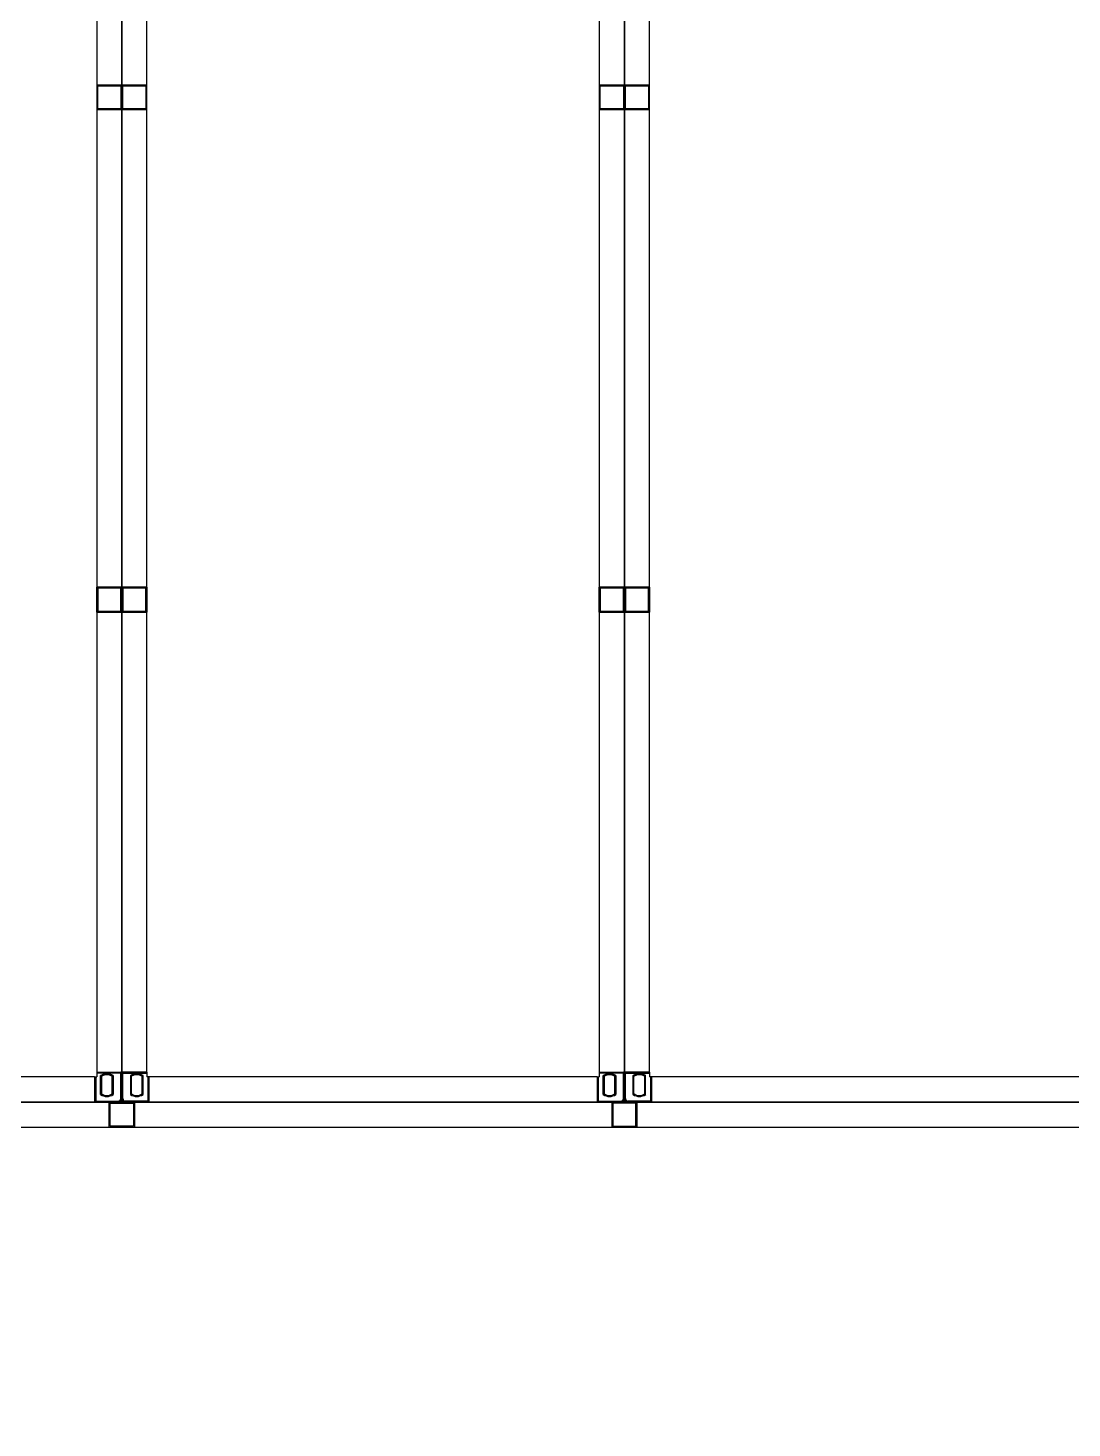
# Model space of a CAD drawing. Header units: millimetres. Extents: x 2448621 to 2484291, y -423869 to -398639.
# Drawn here: x 2481872.3 to 2482059.2, y -401373.7 to -401123 of the extents above; entities that cross this region are included whole.
import ezdxf

# ---------------------------------------------------------------- set-up
doc = ezdxf.new("R2010")
doc.units = ezdxf.units.MM
doc.header["$LTSCALE"] = 30

# ---------------------------------------------------------------- blocks, each defined once
blk = doc.blocks.new('KEY PLAN_NEW')
at = {"color": 253}
for p, q in [((-1106.86, -1135.5), (-1106.86, -1428.38)), ((-1100.86, -1428.38), (-1100.86, -1135.5)), ((-1046.86, -1135.5), (-1046.86, -1428.38)), ((-1040.86, -1428.38), (-1040.86, -1135.5)), ((-1106.86, -1310.44), (-1106.86, -1313.44)), ((-1106.86, -1310.44), (-1103.86, -1310.44)), ((-1106.74, -1313.32), (-1106.74, -1310.56)), ((-1106.74, -1310.56), (-1103.98, -1310.56)), ((-1103.98, -1310.56), (-1103.98, -1313.32)), ((-1103.98, -1310.56), (-1103.98, -1313.32)), ((-1103.86, -1313.44), (-1103.86, -1310.44)), ((-1103.86, -1310.44), (-1103.86, -1313.44)), ((-1103.86, -1310.44), (-1100.86, -1310.44)), ((-1103.74, -1313.32), (-1103.74, -1310.56)), ((-1103.74, -1310.56), (-1100.98, -1310.56)), ((-1100.98, -1310.56), (-1100.98, -1313.32)), ((-1100.98, -1310.56), (-1100.98, -1313.32)), ((-1100.86, -1313.44), (-1100.86, -1310.44)), ((-1046.86, -1310.44), (-1046.86, -1313.44)), ((-1046.86, -1310.44), (-1043.86, -1310.44)), ((-1046.74, -1313.32), (-1046.74, -1310.56)), ((-1046.74, -1310.56), (-1043.98, -1310.56)), ((-1043.98, -1310.56), (-1043.98, -1313.32)), ((-1043.98, -1310.56), (-1043.98, -1313.32)), ((-1043.86, -1313.44), (-1043.86, -1310.44)), ((-1043.86, -1310.44), (-1043.86, -1313.44)), ((-1043.86, -1310.44), (-1040.86, -1310.44)), ((-1043.74, -1313.32), (-1043.74, -1310.56)), ((-1043.74, -1310.56), (-1040.98, -1310.56)), ((-1040.98, -1310.56), (-1040.98, -1313.32)), ((-1040.98, -1310.56), (-1040.98, -1313.32)), ((-1040.86, -1313.44), (-1040.86, -1310.44)), ((-1103.86, -1313.44), (-1106.86, -1313.44)), ((-1103.98, -1313.32), (-1106.74, -1313.32)), ((-1100.86, -1313.44), (-1103.86, -1313.44)), ((-1100.98, -1313.32), (-1103.74, -1313.32)), ((-1043.86, -1313.44), (-1046.86, -1313.44)), ((-1043.98, -1313.32), (-1046.74, -1313.32)), ((-1040.86, -1313.44), (-1043.86, -1313.44)), ((-1040.98, -1313.32), (-1043.74, -1313.32)), ((-1106.86, -1373.44), (-1106.86, -1370.44)), ((-1103.86, -1370.44), (-1106.86, -1370.44)), ((-1103.98, -1370.56), (-1106.74, -1370.56)), ((-1106.74, -1370.56), (-1106.74, -1373.32)), ((-1103.98, -1373.32), (-1103.98, -1370.56)), ((-1103.98, -1373.32), (-1103.98, -1370.56)), ((-1103.86, -1370.44), (-1103.86, -1373.44)), ((-1103.86, -1373.44), (-1103.86, -1370.44)), ((-1100.86, -1370.44), (-1103.86, -1370.44)), ((-1100.98, -1370.56), (-1103.74, -1370.56)), ((-1103.74, -1370.56), (-1103.74, -1373.32)), ((-1100.98, -1373.32), (-1100.98, -1370.56)), ((-1100.98, -1373.32), (-1100.98, -1370.56)), ((-1100.86, -1370.44), (-1100.86, -1373.44)), ((-1046.86, -1373.44), (-1046.86, -1370.44)), ((-1043.86, -1370.44), (-1046.86, -1370.44)), ((-1043.98, -1370.56), (-1046.74, -1370.56)), ((-1046.74, -1370.56), (-1046.74, -1373.32)), ((-1043.98, -1373.32), (-1043.98, -1370.56)), ((-1043.98, -1373.32), (-1043.98, -1370.56)), ((-1043.86, -1370.44), (-1043.86, -1373.44)), ((-1043.86, -1373.44), (-1043.86, -1370.44)), ((-1040.86, -1370.44), (-1043.86, -1370.44)), ((-1040.98, -1370.56), (-1043.74, -1370.56)), ((-1043.74, -1370.56), (-1043.74, -1373.32)), ((-1040.98, -1373.32), (-1040.98, -1370.56)), ((-1040.98, -1373.32), (-1040.98, -1370.56)), ((-1040.86, -1370.44), (-1040.86, -1373.44)), ((-1106.86, -1373.44), (-1103.86, -1373.44)), ((-1106.74, -1373.32), (-1103.98, -1373.32)), ((-1103.86, -1373.44), (-1100.86, -1373.44)), ((-1103.74, -1373.32), (-1100.98, -1373.32)), ((-1046.86, -1373.44), (-1043.86, -1373.44)), ((-1046.74, -1373.32), (-1043.98, -1373.32)), ((-1043.86, -1373.44), (-1040.86, -1373.44)), ((-1043.74, -1373.32), (-1040.98, -1373.32)), ((-1107.1, -1428.94), (-1160.62, -1428.94)), ((-1107.1, -1428.94), (-1106.86, -1428.94)), ((-1106.86, -1428.38), (-1106.86, -1428.94)), ((-1100.86, -1428.38), (-1100.86, -1428.94)), ((-1100.62, -1428.94), (-1100.86, -1428.94)), ((-1047.1, -1428.94), (-1100.62, -1428.94)), ((-1047.1, -1428.94), (-1046.86, -1428.94)), ((-1046.86, -1428.38), (-1046.86, -1428.94)), ((-1040.86, -1428.38), (-1040.86, -1428.94)), ((-1040.62, -1428.94), (-1040.86, -1428.94)), ((-987.1, -1428.94), (-1040.62, -1428.94)), ((-1105.36, -1434.94), (-1105.36, -1431.94)), ((-1102.36, -1431.94), (-1105.36, -1431.94)), ((-1105.24, -1432.06), (-1102.48, -1432.06)), ((-1105.24, -1432.06), (-1102.48, -1432.06)), ((-1105.24, -1434.82), (-1105.24, -1432.06)), ((-1102.48, -1432.06), (-1102.48, -1434.82)), ((-1102.36, -1431.94), (-1102.36, -1434.94)), ((-1045.36, -1431.94), (-1045.36, -1434.94)), ((-1045.36, -1431.94), (-1042.36, -1431.94)), ((-1042.48, -1432.06), (-1045.24, -1432.06)), ((-1042.48, -1432.06), (-1045.24, -1432.06)), ((-1045.24, -1432.06), (-1045.24, -1434.82)), ((-1042.48, -1434.82), (-1042.48, -1432.06)), ((-1042.36, -1434.94), (-1042.36, -1431.94)), ((-1280.3, -1434.94), (-987.42, -1434.94)), ((-1105.36, -1434.94), (-1102.36, -1434.94)), ((-1102.48, -1434.82), (-1105.24, -1434.82)), ((-1042.36, -1434.94), (-1045.36, -1434.94)), ((-1045.24, -1434.82), (-1042.48, -1434.82))]:
    blk.add_line(p, q, dxfattribs=at)
at = {"color": 253, "linetype": 'Continuous'}
for p, q in [((-1107.1, -1428.94), (-1107.1, -1431.94)), ((-1106.98, -1428.94), (-1106.98, -1431.82)), ((-1106.86, -1428.38), (-1103.86, -1428.38)), ((-1103.98, -1428.5), (-1106.86, -1428.5)), ((-1106.4, -1431.04), (-1106.4, -1428.78)), ((-1106.28, -1428.85), (-1106.28, -1430.98)), ((-1105.01, -1430.98), (-1105.01, -1428.85)), ((-1104.89, -1428.78), (-1104.89, -1431.04)), ((-1103.98, -1428.38), (-1103.98, -1428.5)), ((-1103.98, -1428.5), (-1103.86, -1428.5)), ((-1103.98, -1431.53), (-1103.98, -1428.5)), ((-1100.86, -1428.38), (-1103.86, -1428.38)), ((-1103.74, -1428.5), (-1103.86, -1428.5)), ((-1103.74, -1428.38), (-1103.74, -1428.5)), ((-1103.74, -1428.5), (-1100.86, -1428.5)), ((-1103.74, -1431.53), (-1103.74, -1428.5)), ((-1102.84, -1428.78), (-1102.84, -1431.04)), ((-1102.72, -1430.98), (-1102.72, -1428.85)), ((-1101.45, -1428.85), (-1101.45, -1430.98)), ((-1101.33, -1431.04), (-1101.33, -1428.78)), ((-1100.74, -1428.94), (-1100.74, -1431.82)), ((-1100.62, -1428.94), (-1100.62, -1431.94)), ((-1047.1, -1428.94), (-1047.1, -1431.94)), ((-1046.98, -1428.94), (-1046.98, -1431.82)), ((-1046.86, -1428.38), (-1043.86, -1428.38)), ((-1043.98, -1428.5), (-1046.86, -1428.5)), ((-1046.4, -1431.04), (-1046.4, -1428.78)), ((-1046.28, -1428.85), (-1046.28, -1430.98)), ((-1045.01, -1430.98), (-1045.01, -1428.85)), ((-1044.89, -1428.78), (-1044.89, -1431.04)), ((-1043.98, -1428.38), (-1043.98, -1428.5)), ((-1043.98, -1428.5), (-1043.86, -1428.5)), ((-1043.98, -1431.53), (-1043.98, -1428.5)), ((-1040.86, -1428.38), (-1043.86, -1428.38)), ((-1043.74, -1428.5), (-1043.86, -1428.5)), ((-1043.74, -1428.38), (-1043.74, -1428.5)), ((-1043.74, -1428.5), (-1040.86, -1428.5)), ((-1043.74, -1431.53), (-1043.74, -1428.5)), ((-1042.84, -1428.78), (-1042.84, -1431.04)), ((-1042.72, -1430.98), (-1042.72, -1428.85)), ((-1041.45, -1428.85), (-1041.45, -1430.98)), ((-1041.33, -1431.04), (-1041.33, -1428.78)), ((-1040.74, -1428.94), (-1040.74, -1431.82)), ((-1040.62, -1428.94), (-1040.62, -1431.94)), ((-1107.1, -1431.82), (-1106.98, -1431.82)), ((-1106.98, -1431.94), (-1106.98, -1431.82)), ((-1106.98, -1431.82), (-1104.27, -1431.82)), ((-1104.27, -1431.82), (-1104.27, -1431.94)), ((-1103.98, -1431.53), (-1103.86, -1431.53)), ((-1103.98, -1431.82), (-1103.98, -1431.82)), ((-1103.98, -1431.82), (-1103.98, -1431.82)), ((-1103.74, -1431.53), (-1103.86, -1431.53)), ((-1103.74, -1431.82), (-1103.74, -1431.82)), ((-1103.74, -1431.82), (-1103.74, -1431.82)), ((-1103.45, -1431.82), (-1103.45, -1431.94)), ((-1100.74, -1431.82), (-1103.45, -1431.82)), ((-1100.74, -1431.94), (-1100.74, -1431.82)), ((-1100.62, -1431.82), (-1100.74, -1431.82)), ((-1047.1, -1431.82), (-1046.98, -1431.82)), ((-1046.98, -1431.94), (-1046.98, -1431.82)), ((-1046.98, -1431.82), (-1044.27, -1431.82)), ((-1044.27, -1431.82), (-1044.27, -1431.94)), ((-1043.98, -1431.53), (-1043.86, -1431.53)), ((-1043.98, -1431.82), (-1043.98, -1431.82)), ((-1043.98, -1431.82), (-1043.98, -1431.82)), ((-1043.74, -1431.53), (-1043.86, -1431.53)), ((-1043.74, -1431.82), (-1043.74, -1431.82)), ((-1043.74, -1431.82), (-1043.74, -1431.82)), ((-1043.45, -1431.82), (-1043.45, -1431.94)), ((-1040.74, -1431.82), (-1043.45, -1431.82)), ((-1040.74, -1431.94), (-1040.74, -1431.82)), ((-1040.62, -1431.82), (-1040.74, -1431.82))]:
    blk.add_line(p, q, dxfattribs=at)
at = {"color": 253}
for points in [[(-1163.86, -1131.94), (-1103.86, -1131.94), (-1103.86, -1431.94), (-1163.86, -1431.94)], [(-1103.86, -1131.94), (-1043.86, -1131.94), (-1043.86, -1431.94), (-1103.86, -1431.94)], [(-1043.86, -1131.94), (-983.86, -1131.94), (-983.86, -1431.94), (-1043.86, -1431.94)], [(-1283.86, -1491.94), (-1283.86, -1431.94), (-983.86, -1431.94), (-983.86, -1491.94)]]:
    blk.add_lwpolyline(points, close=True, dxfattribs=at)
at = {"color": 253, "linetype": 'Continuous'}
for centre, radius, start, end in [((-1105.64, -1429.91), 1.36, 56.2792, 123.7208), ((-1105.64, -1429.91), 1.24, 59.1964, 120.8036), ((-1103.98, -1428.5), 0.12, 0, 90), ((-1103.74, -1428.5), 0.12, 90, 180), ((-1102.08, -1429.91), 1.36, 56.2792, 123.7208), ((-1102.08, -1429.91), 1.24, 59.1964, 120.8036), ((-1045.64, -1429.91), 1.36, 56.2792, 123.7208), ((-1045.64, -1429.91), 1.24, 59.1964, 120.8036), ((-1043.98, -1428.5), 0.12, 0, 90), ((-1043.74, -1428.5), 0.12, 90, 180), ((-1042.08, -1429.91), 1.36, 56.2792, 123.7208), ((-1042.08, -1429.91), 1.24, 59.1964, 120.8036), ((-1105.64, -1429.91), 1.36, 236.2792, 303.7208), ((-1105.64, -1429.91), 1.24, 239.1964, 300.8036), ((-1102.08, -1429.91), 1.36, 236.2792, 303.7208), ((-1102.08, -1429.91), 1.24, 239.1964, 300.8036), ((-1045.64, -1429.91), 1.36, 236.2792, 303.7208), ((-1045.64, -1429.91), 1.24, 239.1964, 300.8036), ((-1042.08, -1429.91), 1.36, 236.2792, 303.7208), ((-1042.08, -1429.91), 1.24, 239.1964, 300.8036), ((-1106.98, -1431.82), 0.12, 180, 270), ((-1104.27, -1431.53), 0.41, 270, 0), ((-1104.27, -1431.53), 0.29, 270, 0), ((-1103.45, -1431.53), 0.41, 180, 270), ((-1103.45, -1431.53), 0.29, 180, 270), ((-1100.74, -1431.82), 0.12, 270, 0), ((-1046.98, -1431.82), 0.12, 180, 270), ((-1044.27, -1431.53), 0.41, 270, 0), ((-1044.27, -1431.53), 0.29, 270, 0), ((-1043.45, -1431.53), 0.41, 180, 270), ((-1043.45, -1431.53), 0.29, 180, 270), ((-1040.74, -1431.82), 0.12, 270, 0)]:
    blk.add_arc(centre, radius, start, end, dxfattribs=at)
for points, knots in [([(-1106.28, -1428.85), (-1106.28, -1428.85, 46), (-1106.28, -1428.85, 46), (-1106.28, -1428.85, 46), (-1106.28, -1428.85, 46), (-1106.28, -1428.85, 46), (-1106.28, -1428.85, 46), (-1106.28, -1428.85, 46), (-1106.28, -1428.85, 46), (-1106.28, -1428.85, 46), (-1106.28, -1428.84, 46), (-1106.29, -1428.84, 46), (-1106.29, -1428.84, 46), (-1106.29, -1428.84, 46), (-1106.29, -1428.84, 46), (-1106.29, -1428.84, 46), (-1106.3, -1428.84, 46), (-1106.3, -1428.84, 46), (-1106.3, -1428.84, 46), (-1106.3, -1428.84, 46), (-1106.3, -1428.83, 46), (-1106.3, -1428.83, 46), (-1106.31, -1428.83, 46), (-1106.31, -1428.83, 46), (-1106.32, -1428.83, 46), (-1106.32, -1428.83, 46), (-1106.32, -1428.82, 46), (-1106.32, -1428.82, 46), (-1106.32, -1428.82, 46), (-1106.32, -1428.82, 46), (-1106.33, -1428.82, 46), (-1106.33, -1428.82, 46), (-1106.34, -1428.82, 46), (-1106.34, -1428.81, 46), (-1106.35, -1428.81, 46), (-1106.35, -1428.81, 46), (-1106.35, -1428.81, 46), (-1106.35, -1428.81, 46), (-1106.36, -1428.8, 46), (-1106.36, -1428.8, 46), (-1106.36, -1428.8, 46), (-1106.36, -1428.8, 46), (-1106.37, -1428.8, 46), (-1106.37, -1428.8, 46), (-1106.38, -1428.79, 46), (-1106.38, -1428.79, 46), (-1106.39, -1428.79, 46), (-1106.39, -1428.79, 46), (-1106.39, -1428.78, 46), (-1106.39, -1428.78, 46), (-1106.39, -1428.78, 46), (-1106.4, -1428.78, 46), (-1106.4, -1428.78, 46), (-1106.4, -1428.78, 46)], [0, 0, 0, 0, 0.06206, 0.12459, 0.12459, 0.155854, 0.155854, 0.171487, 0.171487, 0.187119, 0.187119, 0.249648, 0.249648, 0.312178, 0.312178, 0.343442, 0.343442, 0.359075, 0.359075, 0.374707, 0.374707, 0.437236, 0.437236, 0.499766, 0.499766, 0.53103, 0.53103, 0.546663, 0.546663, 0.562295, 0.562295, 0.624824, 0.624824, 0.687353, 0.687353, 0.749883, 0.749883, 0.765515, 0.765515, 0.781147, 0.781147, 0.812412, 0.812412, 0.874941, 0.874941, 0.937471, 0.937471, 0.968735, 0.968735, 0.984368, 0.992184, 0.992184, 1, 1, 1, 1]), ([(-1104.89, -1428.78), (-1104.89, -1428.78, 46), (-1104.89, -1428.78, 46), (-1104.89, -1428.78, 46), (-1104.89, -1428.78, 46), (-1104.89, -1428.78, 46), (-1104.89, -1428.79, 46), (-1104.9, -1428.79, 46), (-1104.9, -1428.79, 46), (-1104.91, -1428.79, 46), (-1104.91, -1428.8, 46), (-1104.92, -1428.8, 46), (-1104.92, -1428.8, 46), (-1104.92, -1428.8, 46), (-1104.93, -1428.8, 46), (-1104.93, -1428.8, 46), (-1104.93, -1428.81, 46), (-1104.93, -1428.81, 46), (-1104.93, -1428.81, 46), (-1104.94, -1428.81, 46), (-1104.94, -1428.81, 46), (-1104.95, -1428.82, 46), (-1104.95, -1428.82, 46), (-1104.96, -1428.82, 46), (-1104.96, -1428.82, 46), (-1104.96, -1428.82, 46), (-1104.96, -1428.82, 46), (-1104.96, -1428.82, 46), (-1104.97, -1428.83, 46), (-1104.97, -1428.83, 46), (-1104.97, -1428.83, 46), (-1104.97, -1428.83, 46), (-1104.98, -1428.83, 46), (-1104.98, -1428.83, 46), (-1104.99, -1428.84, 46), (-1104.99, -1428.84, 46), (-1104.99, -1428.84, 46), (-1104.99, -1428.84, 46), (-1104.99, -1428.84, 46), (-1104.99, -1428.84, 46), (-1104.99, -1428.84, 46), (-1104.99, -1428.84, 46), (-1105, -1428.84, 46), (-1105, -1428.84, 46), (-1105, -1428.85, 46), (-1105, -1428.85, 46), (-1105, -1428.85, 46), (-1105, -1428.85, 46), (-1105, -1428.85, 46), (-1105, -1428.85, 46), (-1105.01, -1428.85, 46), (-1105.01, -1428.85, 46), (-1105.01, -1428.85, 46), (-1105.01, -1428.85, 46)], [0, 0, 0, 0, 0.00782, 0.00782, 0.015639, 0.031279, 0.031279, 0.062557, 0.062557, 0.125114, 0.125114, 0.187671, 0.187671, 0.21895, 0.21895, 0.234589, 0.234589, 0.250228, 0.250228, 0.312785, 0.312785, 0.375342, 0.375342, 0.437899, 0.437899, 0.453538, 0.453538, 0.469178, 0.469178, 0.500456, 0.500456, 0.563013, 0.563013, 0.62557, 0.62557, 0.641209, 0.641209, 0.656849, 0.656849, 0.688127, 0.688127, 0.750684, 0.750684, 0.813241, 0.813241, 0.828881, 0.828881, 0.84452, 0.84452, 0.875798, 0.875798, 0.938355, 1, 1, 1, 1]), ([(-1102.84, -1428.78), (-1102.84, -1428.78, 46), (-1102.84, -1428.78, 46), (-1102.83, -1428.78, 46), (-1102.83, -1428.78, 46), (-1102.83, -1428.78, 46), (-1102.83, -1428.79, 46), (-1102.83, -1428.79, 46), (-1102.82, -1428.79, 46), (-1102.82, -1428.79, 46), (-1102.81, -1428.8, 46), (-1102.81, -1428.8, 46), (-1102.8, -1428.8, 46), (-1102.8, -1428.8, 46), (-1102.8, -1428.8, 46), (-1102.8, -1428.8, 46), (-1102.79, -1428.81, 46), (-1102.79, -1428.81, 46), (-1102.79, -1428.81, 46), (-1102.79, -1428.81, 46), (-1102.78, -1428.81, 46), (-1102.78, -1428.82, 46), (-1102.77, -1428.82, 46), (-1102.77, -1428.82, 46), (-1102.76, -1428.82, 46), (-1102.76, -1428.82, 46), (-1102.76, -1428.82, 46), (-1102.76, -1428.82, 46), (-1102.76, -1428.83, 46), (-1102.76, -1428.83, 46), (-1102.75, -1428.83, 46), (-1102.75, -1428.83, 46), (-1102.74, -1428.83, 46), (-1102.74, -1428.83, 46), (-1102.74, -1428.84, 46), (-1102.74, -1428.84, 46), (-1102.74, -1428.84, 46), (-1102.74, -1428.84, 46), (-1102.73, -1428.84, 46), (-1102.73, -1428.84, 46), (-1102.73, -1428.84, 46), (-1102.73, -1428.84, 46), (-1102.73, -1428.84, 46), (-1102.72, -1428.84, 46), (-1102.72, -1428.85, 46), (-1102.72, -1428.85, 46), (-1102.72, -1428.85, 46), (-1102.72, -1428.85, 46), (-1102.72, -1428.85, 46), (-1102.72, -1428.85, 46), (-1102.72, -1428.85, 46), (-1102.72, -1428.85, 46), (-1102.72, -1428.85, 46), (-1102.72, -1428.85, 46)], [0, 0, 0, 0, 0.00782, 0.00782, 0.015639, 0.031279, 0.031279, 0.062557, 0.062557, 0.125114, 0.125114, 0.187671, 0.187671, 0.21895, 0.21895, 0.234589, 0.234589, 0.250228, 0.250228, 0.312785, 0.312785, 0.375342, 0.375342, 0.437899, 0.437899, 0.453538, 0.453538, 0.469178, 0.469178, 0.500456, 0.500456, 0.563013, 0.563013, 0.62557, 0.62557, 0.641209, 0.641209, 0.656849, 0.656849, 0.688127, 0.688127, 0.750684, 0.750684, 0.813241, 0.813241, 0.828881, 0.828881, 0.84452, 0.84452, 0.875798, 0.875798, 0.938355, 1, 1, 1, 1]), ([(-1101.45, -1428.85), (-1101.45, -1428.85, 46), (-1101.45, -1428.85, 46), (-1101.45, -1428.85, 46), (-1101.44, -1428.85, 46), (-1101.44, -1428.85, 46), (-1101.44, -1428.85, 46), (-1101.44, -1428.85, 46), (-1101.44, -1428.85, 46), (-1101.44, -1428.85, 46), (-1101.44, -1428.84, 46), (-1101.44, -1428.84, 46), (-1101.43, -1428.84, 46), (-1101.43, -1428.84, 46), (-1101.43, -1428.84, 46), (-1101.43, -1428.84, 46), (-1101.43, -1428.84, 46), (-1101.43, -1428.84, 46), (-1101.43, -1428.84, 46), (-1101.43, -1428.84, 46), (-1101.42, -1428.83, 46), (-1101.42, -1428.83, 46), (-1101.41, -1428.83, 46), (-1101.41, -1428.83, 46), (-1101.41, -1428.83, 46), (-1101.41, -1428.83, 46), (-1101.4, -1428.82, 46), (-1101.4, -1428.82, 46), (-1101.4, -1428.82, 46), (-1101.4, -1428.82, 46), (-1101.4, -1428.82, 46), (-1101.39, -1428.82, 46), (-1101.39, -1428.82, 46), (-1101.38, -1428.81, 46), (-1101.38, -1428.81, 46), (-1101.37, -1428.81, 46), (-1101.37, -1428.81, 46), (-1101.37, -1428.81, 46), (-1101.37, -1428.8, 46), (-1101.37, -1428.8, 46), (-1101.36, -1428.8, 46), (-1101.36, -1428.8, 46), (-1101.36, -1428.8, 46), (-1101.35, -1428.8, 46), (-1101.35, -1428.79, 46), (-1101.34, -1428.79, 46), (-1101.34, -1428.79, 46), (-1101.33, -1428.79, 46), (-1101.33, -1428.78, 46), (-1101.33, -1428.78, 46), (-1101.33, -1428.78, 46), (-1101.33, -1428.78, 46), (-1101.33, -1428.78, 46), (-1101.33, -1428.78, 46)], [0, 0, 0, 0, 0.06206, 0.12459, 0.12459, 0.155854, 0.155854, 0.171487, 0.171487, 0.187119, 0.187119, 0.249648, 0.249648, 0.312178, 0.312178, 0.343442, 0.343442, 0.359075, 0.359075, 0.374707, 0.374707, 0.437236, 0.437236, 0.499766, 0.499766, 0.53103, 0.53103, 0.546663, 0.546663, 0.562295, 0.562295, 0.624824, 0.624824, 0.687353, 0.687353, 0.749883, 0.749883, 0.765515, 0.765515, 0.781147, 0.781147, 0.812412, 0.812412, 0.874941, 0.874941, 0.937471, 0.937471, 0.968735, 0.968735, 0.984368, 0.992184, 0.992184, 1, 1, 1, 1]), ([(-1046.28, -1428.85), (-1046.28, -1428.85, 46), (-1046.28, -1428.85, 46), (-1046.28, -1428.85, 46), (-1046.28, -1428.85, 46), (-1046.28, -1428.85, 46), (-1046.28, -1428.85, 46), (-1046.28, -1428.85, 46), (-1046.28, -1428.85, 46), (-1046.28, -1428.85, 46), (-1046.28, -1428.84, 46), (-1046.29, -1428.84, 46), (-1046.29, -1428.84, 46), (-1046.29, -1428.84, 46), (-1046.29, -1428.84, 46), (-1046.29, -1428.84, 46), (-1046.3, -1428.84, 46), (-1046.3, -1428.84, 46), (-1046.3, -1428.84, 46), (-1046.3, -1428.84, 46), (-1046.3, -1428.83, 46), (-1046.3, -1428.83, 46), (-1046.31, -1428.83, 46), (-1046.31, -1428.83, 46), (-1046.32, -1428.83, 46), (-1046.32, -1428.83, 46), (-1046.32, -1428.82, 46), (-1046.32, -1428.82, 46), (-1046.32, -1428.82, 46), (-1046.32, -1428.82, 46), (-1046.33, -1428.82, 46), (-1046.33, -1428.82, 46), (-1046.34, -1428.82, 46), (-1046.34, -1428.81, 46), (-1046.35, -1428.81, 46), (-1046.35, -1428.81, 46), (-1046.35, -1428.81, 46), (-1046.35, -1428.81, 46), (-1046.36, -1428.8, 46), (-1046.36, -1428.8, 46), (-1046.36, -1428.8, 46), (-1046.36, -1428.8, 46), (-1046.37, -1428.8, 46), (-1046.37, -1428.8, 46), (-1046.38, -1428.79, 46), (-1046.38, -1428.79, 46), (-1046.39, -1428.79, 46), (-1046.39, -1428.79, 46), (-1046.39, -1428.78, 46), (-1046.39, -1428.78, 46), (-1046.39, -1428.78, 46), (-1046.4, -1428.78, 46), (-1046.4, -1428.78, 46), (-1046.4, -1428.78, 46)], [0, 0, 0, 0, 0.06206, 0.12459, 0.12459, 0.155854, 0.155854, 0.171487, 0.171487, 0.187119, 0.187119, 0.249648, 0.249648, 0.312178, 0.312178, 0.343442, 0.343442, 0.359075, 0.359075, 0.374707, 0.374707, 0.437236, 0.437236, 0.499766, 0.499766, 0.53103, 0.53103, 0.546663, 0.546663, 0.562295, 0.562295, 0.624824, 0.624824, 0.687353, 0.687353, 0.749883, 0.749883, 0.765515, 0.765515, 0.781147, 0.781147, 0.812412, 0.812412, 0.874941, 0.874941, 0.937471, 0.937471, 0.968735, 0.968735, 0.984368, 0.992184, 0.992184, 1, 1, 1, 1]), ([(-1044.89, -1428.78), (-1044.89, -1428.78, 46), (-1044.89, -1428.78, 46), (-1044.89, -1428.78, 46), (-1044.89, -1428.78, 46), (-1044.89, -1428.78, 46), (-1044.89, -1428.79, 46), (-1044.9, -1428.79, 46), (-1044.9, -1428.79, 46), (-1044.91, -1428.79, 46), (-1044.91, -1428.8, 46), (-1044.92, -1428.8, 46), (-1044.92, -1428.8, 46), (-1044.92, -1428.8, 46), (-1044.93, -1428.8, 46), (-1044.93, -1428.8, 46), (-1044.93, -1428.81, 46), (-1044.93, -1428.81, 46), (-1044.93, -1428.81, 46), (-1044.94, -1428.81, 46), (-1044.94, -1428.81, 46), (-1044.95, -1428.82, 46), (-1044.95, -1428.82, 46), (-1044.96, -1428.82, 46), (-1044.96, -1428.82, 46), (-1044.96, -1428.82, 46), (-1044.96, -1428.82, 46), (-1044.96, -1428.82, 46), (-1044.97, -1428.83, 46), (-1044.97, -1428.83, 46), (-1044.97, -1428.83, 46), (-1044.97, -1428.83, 46), (-1044.98, -1428.83, 46), (-1044.98, -1428.83, 46), (-1044.99, -1428.84, 46), (-1044.99, -1428.84, 46), (-1044.99, -1428.84, 46), (-1044.99, -1428.84, 46), (-1044.99, -1428.84, 46), (-1044.99, -1428.84, 46), (-1044.99, -1428.84, 46), (-1044.99, -1428.84, 46), (-1045, -1428.84, 46), (-1045, -1428.84, 46), (-1045, -1428.85, 46), (-1045, -1428.85, 46), (-1045, -1428.85, 46), (-1045, -1428.85, 46), (-1045, -1428.85, 46), (-1045, -1428.85, 46), (-1045.01, -1428.85, 46), (-1045.01, -1428.85, 46), (-1045.01, -1428.85, 46), (-1045.01, -1428.85, 46)], [0, 0, 0, 0, 0.00782, 0.00782, 0.015639, 0.031279, 0.031279, 0.062557, 0.062557, 0.125114, 0.125114, 0.187671, 0.187671, 0.21895, 0.21895, 0.234589, 0.234589, 0.250228, 0.250228, 0.312785, 0.312785, 0.375342, 0.375342, 0.437899, 0.437899, 0.453538, 0.453538, 0.469178, 0.469178, 0.500456, 0.500456, 0.563013, 0.563013, 0.62557, 0.62557, 0.641209, 0.641209, 0.656849, 0.656849, 0.688127, 0.688127, 0.750684, 0.750684, 0.813241, 0.813241, 0.828881, 0.828881, 0.84452, 0.84452, 0.875798, 0.875798, 0.938355, 1, 1, 1, 1]), ([(-1042.84, -1428.78), (-1042.84, -1428.78, 46), (-1042.84, -1428.78, 46), (-1042.83, -1428.78, 46), (-1042.83, -1428.78, 46), (-1042.83, -1428.78, 46), (-1042.83, -1428.79, 46), (-1042.83, -1428.79, 46), (-1042.82, -1428.79, 46), (-1042.82, -1428.79, 46), (-1042.81, -1428.8, 46), (-1042.81, -1428.8, 46), (-1042.8, -1428.8, 46), (-1042.8, -1428.8, 46), (-1042.8, -1428.8, 46), (-1042.8, -1428.8, 46), (-1042.79, -1428.81, 46), (-1042.79, -1428.81, 46), (-1042.79, -1428.81, 46), (-1042.79, -1428.81, 46), (-1042.78, -1428.81, 46), (-1042.78, -1428.82, 46), (-1042.77, -1428.82, 46), (-1042.77, -1428.82, 46), (-1042.76, -1428.82, 46), (-1042.76, -1428.82, 46), (-1042.76, -1428.82, 46), (-1042.76, -1428.82, 46), (-1042.76, -1428.83, 46), (-1042.76, -1428.83, 46), (-1042.75, -1428.83, 46), (-1042.75, -1428.83, 46), (-1042.74, -1428.83, 46), (-1042.74, -1428.83, 46), (-1042.74, -1428.84, 46), (-1042.74, -1428.84, 46), (-1042.74, -1428.84, 46), (-1042.74, -1428.84, 46), (-1042.73, -1428.84, 46), (-1042.73, -1428.84, 46), (-1042.73, -1428.84, 46), (-1042.73, -1428.84, 46), (-1042.73, -1428.84, 46), (-1042.72, -1428.84, 46), (-1042.72, -1428.85, 46), (-1042.72, -1428.85, 46), (-1042.72, -1428.85, 46), (-1042.72, -1428.85, 46), (-1042.72, -1428.85, 46), (-1042.72, -1428.85, 46), (-1042.72, -1428.85, 46), (-1042.72, -1428.85, 46), (-1042.72, -1428.85, 46), (-1042.72, -1428.85, 46)], [0, 0, 0, 0, 0.00782, 0.00782, 0.015639, 0.031279, 0.031279, 0.062557, 0.062557, 0.125114, 0.125114, 0.187671, 0.187671, 0.21895, 0.21895, 0.234589, 0.234589, 0.250228, 0.250228, 0.312785, 0.312785, 0.375342, 0.375342, 0.437899, 0.437899, 0.453538, 0.453538, 0.469178, 0.469178, 0.500456, 0.500456, 0.563013, 0.563013, 0.62557, 0.62557, 0.641209, 0.641209, 0.656849, 0.656849, 0.688127, 0.688127, 0.750684, 0.750684, 0.813241, 0.813241, 0.828881, 0.828881, 0.84452, 0.84452, 0.875798, 0.875798, 0.938355, 1, 1, 1, 1]), ([(-1041.45, -1428.85), (-1041.45, -1428.85, 46), (-1041.45, -1428.85, 46), (-1041.45, -1428.85, 46), (-1041.44, -1428.85, 46), (-1041.44, -1428.85, 46), (-1041.44, -1428.85, 46), (-1041.44, -1428.85, 46), (-1041.44, -1428.85, 46), (-1041.44, -1428.85, 46), (-1041.44, -1428.84, 46), (-1041.44, -1428.84, 46), (-1041.43, -1428.84, 46), (-1041.43, -1428.84, 46), (-1041.43, -1428.84, 46), (-1041.43, -1428.84, 46), (-1041.43, -1428.84, 46), (-1041.43, -1428.84, 46), (-1041.43, -1428.84, 46), (-1041.43, -1428.84, 46), (-1041.42, -1428.83, 46), (-1041.42, -1428.83, 46), (-1041.41, -1428.83, 46), (-1041.41, -1428.83, 46), (-1041.41, -1428.83, 46), (-1041.41, -1428.83, 46), (-1041.4, -1428.82, 46), (-1041.4, -1428.82, 46), (-1041.4, -1428.82, 46), (-1041.4, -1428.82, 46), (-1041.4, -1428.82, 46), (-1041.39, -1428.82, 46), (-1041.39, -1428.82, 46), (-1041.38, -1428.81, 46), (-1041.38, -1428.81, 46), (-1041.37, -1428.81, 46), (-1041.37, -1428.81, 46), (-1041.37, -1428.81, 46), (-1041.37, -1428.8, 46), (-1041.37, -1428.8, 46), (-1041.36, -1428.8, 46), (-1041.36, -1428.8, 46), (-1041.36, -1428.8, 46), (-1041.35, -1428.8, 46), (-1041.35, -1428.79, 46), (-1041.34, -1428.79, 46), (-1041.34, -1428.79, 46), (-1041.33, -1428.79, 46), (-1041.33, -1428.78, 46), (-1041.33, -1428.78, 46), (-1041.33, -1428.78, 46), (-1041.33, -1428.78, 46), (-1041.33, -1428.78, 46), (-1041.33, -1428.78, 46)], [0, 0, 0, 0, 0.06206, 0.12459, 0.12459, 0.155854, 0.155854, 0.171487, 0.171487, 0.187119, 0.187119, 0.249648, 0.249648, 0.312178, 0.312178, 0.343442, 0.343442, 0.359075, 0.359075, 0.374707, 0.374707, 0.437236, 0.437236, 0.499766, 0.499766, 0.53103, 0.53103, 0.546663, 0.546663, 0.562295, 0.562295, 0.624824, 0.624824, 0.687353, 0.687353, 0.749883, 0.749883, 0.765515, 0.765515, 0.781147, 0.781147, 0.812412, 0.812412, 0.874941, 0.874941, 0.937471, 0.937471, 0.968735, 0.968735, 0.984368, 0.992184, 0.992184, 1, 1, 1, 1]), ([(-1106.28, -1430.98), (-1106.28, -1430.98, 46), (-1106.28, -1430.98, 46), (-1106.28, -1430.98, 46), (-1106.28, -1430.98, 46), (-1106.28, -1430.98, 46), (-1106.28, -1430.98, 46), (-1106.28, -1430.98, 46), (-1106.28, -1430.98, 46), (-1106.28, -1430.98, 46), (-1106.28, -1430.98, 46), (-1106.29, -1430.98, 46), (-1106.29, -1430.99, 46), (-1106.29, -1430.99, 46), (-1106.29, -1430.99, 46), (-1106.29, -1430.99, 46), (-1106.3, -1430.99, 46), (-1106.3, -1430.99, 46), (-1106.3, -1430.99, 46), (-1106.3, -1430.99, 46), (-1106.3, -1430.99, 46), (-1106.3, -1430.99, 46), (-1106.31, -1431, 46), (-1106.31, -1431, 46), (-1106.32, -1431, 46), (-1106.32, -1431, 46), (-1106.32, -1431, 46), (-1106.32, -1431, 46), (-1106.32, -1431, 46), (-1106.32, -1431, 46), (-1106.33, -1431.01, 46), (-1106.33, -1431.01, 46), (-1106.34, -1431.01, 46), (-1106.34, -1431.01, 46), (-1106.35, -1431.02, 46), (-1106.35, -1431.02, 46), (-1106.35, -1431.02, 46), (-1106.35, -1431.02, 46), (-1106.36, -1431.02, 46), (-1106.36, -1431.02, 46), (-1106.36, -1431.03, 46), (-1106.36, -1431.03, 46), (-1106.37, -1431.03, 46), (-1106.37, -1431.03, 46), (-1106.38, -1431.03, 46), (-1106.38, -1431.04, 46), (-1106.39, -1431.04, 46), (-1106.39, -1431.04, 46), (-1106.39, -1431.04, 46), (-1106.39, -1431.04, 46), (-1106.39, -1431.04, 46), (-1106.4, -1431.04, 46), (-1106.4, -1431.04, 46), (-1106.4, -1431.04, 46)], [0, 0, 0, 0, 0.06206, 0.12459, 0.12459, 0.155854, 0.155854, 0.171487, 0.171487, 0.187119, 0.187119, 0.249648, 0.249648, 0.312178, 0.312178, 0.343442, 0.343442, 0.359075, 0.359075, 0.374707, 0.374707, 0.437236, 0.437236, 0.499766, 0.499766, 0.53103, 0.53103, 0.546663, 0.546663, 0.562295, 0.562295, 0.624824, 0.624824, 0.687353, 0.687353, 0.749883, 0.749883, 0.765515, 0.765515, 0.781147, 0.781147, 0.812412, 0.812412, 0.874941, 0.874941, 0.937471, 0.937471, 0.968735, 0.968735, 0.984368, 0.992184, 0.992184, 1, 1, 1, 1]), ([(-1104.89, -1431.04), (-1104.89, -1431.04, 46), (-1104.89, -1431.04, 46), (-1104.89, -1431.04, 46), (-1104.89, -1431.04, 46), (-1104.89, -1431.04, 46), (-1104.89, -1431.04, 46), (-1104.9, -1431.04, 46), (-1104.9, -1431.04, 46), (-1104.91, -1431.03, 46), (-1104.91, -1431.03, 46), (-1104.92, -1431.03, 46), (-1104.92, -1431.03, 46), (-1104.92, -1431.03, 46), (-1104.93, -1431.02, 46), (-1104.93, -1431.02, 46), (-1104.93, -1431.02, 46), (-1104.93, -1431.02, 46), (-1104.93, -1431.02, 46), (-1104.94, -1431.02, 46), (-1104.94, -1431.01, 46), (-1104.95, -1431.01, 46), (-1104.95, -1431.01, 46), (-1104.96, -1431.01, 46), (-1104.96, -1431, 46), (-1104.96, -1431, 46), (-1104.96, -1431, 46), (-1104.96, -1431, 46), (-1104.97, -1431, 46), (-1104.97, -1431, 46), (-1104.97, -1431, 46), (-1104.97, -1431, 46), (-1104.98, -1430.99, 46), (-1104.98, -1430.99, 46), (-1104.99, -1430.99, 46), (-1104.99, -1430.99, 46), (-1104.99, -1430.99, 46), (-1104.99, -1430.99, 46), (-1104.99, -1430.99, 46), (-1104.99, -1430.99, 46), (-1104.99, -1430.99, 46), (-1104.99, -1430.99, 46), (-1105, -1430.98, 46), (-1105, -1430.98, 46), (-1105, -1430.98, 46), (-1105, -1430.98, 46), (-1105, -1430.98, 46), (-1105, -1430.98, 46), (-1105, -1430.98, 46), (-1105, -1430.98, 46), (-1105.01, -1430.98, 46), (-1105.01, -1430.98, 46), (-1105.01, -1430.98, 46), (-1105.01, -1430.98, 46)], [0, 0, 0, 0, 0.00782, 0.00782, 0.015639, 0.031279, 0.031279, 0.062557, 0.062557, 0.125114, 0.125114, 0.187671, 0.187671, 0.21895, 0.21895, 0.234589, 0.234589, 0.250228, 0.250228, 0.312785, 0.312785, 0.375342, 0.375342, 0.437899, 0.437899, 0.453538, 0.453538, 0.469178, 0.469178, 0.500456, 0.500456, 0.563013, 0.563013, 0.62557, 0.62557, 0.641209, 0.641209, 0.656849, 0.656849, 0.688127, 0.688127, 0.750684, 0.750684, 0.813241, 0.813241, 0.828881, 0.828881, 0.84452, 0.84452, 0.875798, 0.875798, 0.938355, 1, 1, 1, 1]), ([(-1102.84, -1431.04), (-1102.84, -1431.04, 46), (-1102.84, -1431.04, 46), (-1102.83, -1431.04, 46), (-1102.83, -1431.04, 46), (-1102.83, -1431.04, 46), (-1102.83, -1431.04, 46), (-1102.83, -1431.04, 46), (-1102.82, -1431.04, 46), (-1102.82, -1431.03, 46), (-1102.81, -1431.03, 46), (-1102.81, -1431.03, 46), (-1102.8, -1431.03, 46), (-1102.8, -1431.03, 46), (-1102.8, -1431.02, 46), (-1102.8, -1431.02, 46), (-1102.79, -1431.02, 46), (-1102.79, -1431.02, 46), (-1102.79, -1431.02, 46), (-1102.79, -1431.02, 46), (-1102.78, -1431.01, 46), (-1102.78, -1431.01, 46), (-1102.77, -1431.01, 46), (-1102.77, -1431.01, 46), (-1102.76, -1431, 46), (-1102.76, -1431, 46), (-1102.76, -1431, 46), (-1102.76, -1431, 46), (-1102.76, -1431, 46), (-1102.76, -1431, 46), (-1102.75, -1431, 46), (-1102.75, -1431, 46), (-1102.74, -1430.99, 46), (-1102.74, -1430.99, 46), (-1102.74, -1430.99, 46), (-1102.74, -1430.99, 46), (-1102.74, -1430.99, 46), (-1102.74, -1430.99, 46), (-1102.73, -1430.99, 46), (-1102.73, -1430.99, 46), (-1102.73, -1430.99, 46), (-1102.73, -1430.99, 46), (-1102.73, -1430.98, 46), (-1102.72, -1430.98, 46), (-1102.72, -1430.98, 46), (-1102.72, -1430.98, 46), (-1102.72, -1430.98, 46), (-1102.72, -1430.98, 46), (-1102.72, -1430.98, 46), (-1102.72, -1430.98, 46), (-1102.72, -1430.98, 46), (-1102.72, -1430.98, 46), (-1102.72, -1430.98, 46), (-1102.72, -1430.98, 46)], [0, 0, 0, 0, 0.00782, 0.00782, 0.015639, 0.031279, 0.031279, 0.062557, 0.062557, 0.125114, 0.125114, 0.187671, 0.187671, 0.21895, 0.21895, 0.234589, 0.234589, 0.250228, 0.250228, 0.312785, 0.312785, 0.375342, 0.375342, 0.437899, 0.437899, 0.453538, 0.453538, 0.469178, 0.469178, 0.500456, 0.500456, 0.563013, 0.563013, 0.62557, 0.62557, 0.641209, 0.641209, 0.656849, 0.656849, 0.688127, 0.688127, 0.750684, 0.750684, 0.813241, 0.813241, 0.828881, 0.828881, 0.84452, 0.84452, 0.875798, 0.875798, 0.938355, 1, 1, 1, 1]), ([(-1101.45, -1430.98), (-1101.45, -1430.98, 46), (-1101.45, -1430.98, 46), (-1101.45, -1430.98, 46), (-1101.44, -1430.98, 46), (-1101.44, -1430.98, 46), (-1101.44, -1430.98, 46), (-1101.44, -1430.98, 46), (-1101.44, -1430.98, 46), (-1101.44, -1430.98, 46), (-1101.44, -1430.98, 46), (-1101.44, -1430.98, 46), (-1101.43, -1430.99, 46), (-1101.43, -1430.99, 46), (-1101.43, -1430.99, 46), (-1101.43, -1430.99, 46), (-1101.43, -1430.99, 46), (-1101.43, -1430.99, 46), (-1101.43, -1430.99, 46), (-1101.43, -1430.99, 46), (-1101.42, -1430.99, 46), (-1101.42, -1430.99, 46), (-1101.41, -1431, 46), (-1101.41, -1431, 46), (-1101.41, -1431, 46), (-1101.41, -1431, 46), (-1101.4, -1431, 46), (-1101.4, -1431, 46), (-1101.4, -1431, 46), (-1101.4, -1431, 46), (-1101.4, -1431.01, 46), (-1101.39, -1431.01, 46), (-1101.39, -1431.01, 46), (-1101.38, -1431.01, 46), (-1101.38, -1431.02, 46), (-1101.37, -1431.02, 46), (-1101.37, -1431.02, 46), (-1101.37, -1431.02, 46), (-1101.37, -1431.02, 46), (-1101.37, -1431.02, 46), (-1101.36, -1431.03, 46), (-1101.36, -1431.03, 46), (-1101.36, -1431.03, 46), (-1101.35, -1431.03, 46), (-1101.35, -1431.03, 46), (-1101.34, -1431.04, 46), (-1101.34, -1431.04, 46), (-1101.33, -1431.04, 46), (-1101.33, -1431.04, 46), (-1101.33, -1431.04, 46), (-1101.33, -1431.04, 46), (-1101.33, -1431.04, 46), (-1101.33, -1431.04, 46), (-1101.33, -1431.04, 46)], [0, 0, 0, 0, 0.06206, 0.12459, 0.12459, 0.155854, 0.155854, 0.171487, 0.171487, 0.187119, 0.187119, 0.249648, 0.249648, 0.312178, 0.312178, 0.343442, 0.343442, 0.359075, 0.359075, 0.374707, 0.374707, 0.437236, 0.437236, 0.499766, 0.499766, 0.53103, 0.53103, 0.546663, 0.546663, 0.562295, 0.562295, 0.624824, 0.624824, 0.687353, 0.687353, 0.749883, 0.749883, 0.765515, 0.765515, 0.781147, 0.781147, 0.812412, 0.812412, 0.874941, 0.874941, 0.937471, 0.937471, 0.968735, 0.968735, 0.984368, 0.992184, 0.992184, 1, 1, 1, 1]), ([(-1046.28, -1430.98), (-1046.28, -1430.98, 46), (-1046.28, -1430.98, 46), (-1046.28, -1430.98, 46), (-1046.28, -1430.98, 46), (-1046.28, -1430.98, 46), (-1046.28, -1430.98, 46), (-1046.28, -1430.98, 46), (-1046.28, -1430.98, 46), (-1046.28, -1430.98, 46), (-1046.28, -1430.98, 46), (-1046.29, -1430.98, 46), (-1046.29, -1430.99, 46), (-1046.29, -1430.99, 46), (-1046.29, -1430.99, 46), (-1046.29, -1430.99, 46), (-1046.3, -1430.99, 46), (-1046.3, -1430.99, 46), (-1046.3, -1430.99, 46), (-1046.3, -1430.99, 46), (-1046.3, -1430.99, 46), (-1046.3, -1430.99, 46), (-1046.31, -1431, 46), (-1046.31, -1431, 46), (-1046.32, -1431, 46), (-1046.32, -1431, 46), (-1046.32, -1431, 46), (-1046.32, -1431, 46), (-1046.32, -1431, 46), (-1046.32, -1431, 46), (-1046.33, -1431.01, 46), (-1046.33, -1431.01, 46), (-1046.34, -1431.01, 46), (-1046.34, -1431.01, 46), (-1046.35, -1431.02, 46), (-1046.35, -1431.02, 46), (-1046.35, -1431.02, 46), (-1046.35, -1431.02, 46), (-1046.36, -1431.02, 46), (-1046.36, -1431.02, 46), (-1046.36, -1431.03, 46), (-1046.36, -1431.03, 46), (-1046.37, -1431.03, 46), (-1046.37, -1431.03, 46), (-1046.38, -1431.03, 46), (-1046.38, -1431.04, 46), (-1046.39, -1431.04, 46), (-1046.39, -1431.04, 46), (-1046.39, -1431.04, 46), (-1046.39, -1431.04, 46), (-1046.39, -1431.04, 46), (-1046.4, -1431.04, 46), (-1046.4, -1431.04, 46), (-1046.4, -1431.04, 46)], [0, 0, 0, 0, 0.06206, 0.12459, 0.12459, 0.155854, 0.155854, 0.171487, 0.171487, 0.187119, 0.187119, 0.249648, 0.249648, 0.312178, 0.312178, 0.343442, 0.343442, 0.359075, 0.359075, 0.374707, 0.374707, 0.437236, 0.437236, 0.499766, 0.499766, 0.53103, 0.53103, 0.546663, 0.546663, 0.562295, 0.562295, 0.624824, 0.624824, 0.687353, 0.687353, 0.749883, 0.749883, 0.765515, 0.765515, 0.781147, 0.781147, 0.812412, 0.812412, 0.874941, 0.874941, 0.937471, 0.937471, 0.968735, 0.968735, 0.984368, 0.992184, 0.992184, 1, 1, 1, 1]), ([(-1044.89, -1431.04), (-1044.89, -1431.04, 46), (-1044.89, -1431.04, 46), (-1044.89, -1431.04, 46), (-1044.89, -1431.04, 46), (-1044.89, -1431.04, 46), (-1044.89, -1431.04, 46), (-1044.9, -1431.04, 46), (-1044.9, -1431.04, 46), (-1044.91, -1431.03, 46), (-1044.91, -1431.03, 46), (-1044.92, -1431.03, 46), (-1044.92, -1431.03, 46), (-1044.92, -1431.03, 46), (-1044.93, -1431.02, 46), (-1044.93, -1431.02, 46), (-1044.93, -1431.02, 46), (-1044.93, -1431.02, 46), (-1044.93, -1431.02, 46), (-1044.94, -1431.02, 46), (-1044.94, -1431.01, 46), (-1044.95, -1431.01, 46), (-1044.95, -1431.01, 46), (-1044.96, -1431.01, 46), (-1044.96, -1431, 46), (-1044.96, -1431, 46), (-1044.96, -1431, 46), (-1044.96, -1431, 46), (-1044.97, -1431, 46), (-1044.97, -1431, 46), (-1044.97, -1431, 46), (-1044.97, -1431, 46), (-1044.98, -1430.99, 46), (-1044.98, -1430.99, 46), (-1044.99, -1430.99, 46), (-1044.99, -1430.99, 46), (-1044.99, -1430.99, 46), (-1044.99, -1430.99, 46), (-1044.99, -1430.99, 46), (-1044.99, -1430.99, 46), (-1044.99, -1430.99, 46), (-1044.99, -1430.99, 46), (-1045, -1430.98, 46), (-1045, -1430.98, 46), (-1045, -1430.98, 46), (-1045, -1430.98, 46), (-1045, -1430.98, 46), (-1045, -1430.98, 46), (-1045, -1430.98, 46), (-1045, -1430.98, 46), (-1045.01, -1430.98, 46), (-1045.01, -1430.98, 46), (-1045.01, -1430.98, 46), (-1045.01, -1430.98, 46)], [0, 0, 0, 0, 0.00782, 0.00782, 0.015639, 0.031279, 0.031279, 0.062557, 0.062557, 0.125114, 0.125114, 0.187671, 0.187671, 0.21895, 0.21895, 0.234589, 0.234589, 0.250228, 0.250228, 0.312785, 0.312785, 0.375342, 0.375342, 0.437899, 0.437899, 0.453538, 0.453538, 0.469178, 0.469178, 0.500456, 0.500456, 0.563013, 0.563013, 0.62557, 0.62557, 0.641209, 0.641209, 0.656849, 0.656849, 0.688127, 0.688127, 0.750684, 0.750684, 0.813241, 0.813241, 0.828881, 0.828881, 0.84452, 0.84452, 0.875798, 0.875798, 0.938355, 1, 1, 1, 1]), ([(-1042.84, -1431.04), (-1042.84, -1431.04, 46), (-1042.84, -1431.04, 46), (-1042.83, -1431.04, 46), (-1042.83, -1431.04, 46), (-1042.83, -1431.04, 46), (-1042.83, -1431.04, 46), (-1042.83, -1431.04, 46), (-1042.82, -1431.04, 46), (-1042.82, -1431.03, 46), (-1042.81, -1431.03, 46), (-1042.81, -1431.03, 46), (-1042.8, -1431.03, 46), (-1042.8, -1431.03, 46), (-1042.8, -1431.02, 46), (-1042.8, -1431.02, 46), (-1042.79, -1431.02, 46), (-1042.79, -1431.02, 46), (-1042.79, -1431.02, 46), (-1042.79, -1431.02, 46), (-1042.78, -1431.01, 46), (-1042.78, -1431.01, 46), (-1042.77, -1431.01, 46), (-1042.77, -1431.01, 46), (-1042.76, -1431, 46), (-1042.76, -1431, 46), (-1042.76, -1431, 46), (-1042.76, -1431, 46), (-1042.76, -1431, 46), (-1042.76, -1431, 46), (-1042.75, -1431, 46), (-1042.75, -1431, 46), (-1042.74, -1430.99, 46), (-1042.74, -1430.99, 46), (-1042.74, -1430.99, 46), (-1042.74, -1430.99, 46), (-1042.74, -1430.99, 46), (-1042.74, -1430.99, 46), (-1042.73, -1430.99, 46), (-1042.73, -1430.99, 46), (-1042.73, -1430.99, 46), (-1042.73, -1430.99, 46), (-1042.73, -1430.98, 46), (-1042.72, -1430.98, 46), (-1042.72, -1430.98, 46), (-1042.72, -1430.98, 46), (-1042.72, -1430.98, 46), (-1042.72, -1430.98, 46), (-1042.72, -1430.98, 46), (-1042.72, -1430.98, 46), (-1042.72, -1430.98, 46), (-1042.72, -1430.98, 46), (-1042.72, -1430.98, 46), (-1042.72, -1430.98, 46)], [0, 0, 0, 0, 0.00782, 0.00782, 0.015639, 0.031279, 0.031279, 0.062557, 0.062557, 0.125114, 0.125114, 0.187671, 0.187671, 0.21895, 0.21895, 0.234589, 0.234589, 0.250228, 0.250228, 0.312785, 0.312785, 0.375342, 0.375342, 0.437899, 0.437899, 0.453538, 0.453538, 0.469178, 0.469178, 0.500456, 0.500456, 0.563013, 0.563013, 0.62557, 0.62557, 0.641209, 0.641209, 0.656849, 0.656849, 0.688127, 0.688127, 0.750684, 0.750684, 0.813241, 0.813241, 0.828881, 0.828881, 0.84452, 0.84452, 0.875798, 0.875798, 0.938355, 1, 1, 1, 1]), ([(-1041.45, -1430.98), (-1041.45, -1430.98, 46), (-1041.45, -1430.98, 46), (-1041.45, -1430.98, 46), (-1041.44, -1430.98, 46), (-1041.44, -1430.98, 46), (-1041.44, -1430.98, 46), (-1041.44, -1430.98, 46), (-1041.44, -1430.98, 46), (-1041.44, -1430.98, 46), (-1041.44, -1430.98, 46), (-1041.44, -1430.98, 46), (-1041.43, -1430.99, 46), (-1041.43, -1430.99, 46), (-1041.43, -1430.99, 46), (-1041.43, -1430.99, 46), (-1041.43, -1430.99, 46), (-1041.43, -1430.99, 46), (-1041.43, -1430.99, 46), (-1041.43, -1430.99, 46), (-1041.42, -1430.99, 46), (-1041.42, -1430.99, 46), (-1041.41, -1431, 46), (-1041.41, -1431, 46), (-1041.41, -1431, 46), (-1041.41, -1431, 46), (-1041.4, -1431, 46), (-1041.4, -1431, 46), (-1041.4, -1431, 46), (-1041.4, -1431, 46), (-1041.4, -1431.01, 46), (-1041.39, -1431.01, 46), (-1041.39, -1431.01, 46), (-1041.38, -1431.01, 46), (-1041.38, -1431.02, 46), (-1041.37, -1431.02, 46), (-1041.37, -1431.02, 46), (-1041.37, -1431.02, 46), (-1041.37, -1431.02, 46), (-1041.37, -1431.02, 46), (-1041.36, -1431.03, 46), (-1041.36, -1431.03, 46), (-1041.36, -1431.03, 46), (-1041.35, -1431.03, 46), (-1041.35, -1431.03, 46), (-1041.34, -1431.04, 46), (-1041.34, -1431.04, 46), (-1041.33, -1431.04, 46), (-1041.33, -1431.04, 46), (-1041.33, -1431.04, 46), (-1041.33, -1431.04, 46), (-1041.33, -1431.04, 46), (-1041.33, -1431.04, 46), (-1041.33, -1431.04, 46)], [0, 0, 0, 0, 0.06206, 0.12459, 0.12459, 0.155854, 0.155854, 0.171487, 0.171487, 0.187119, 0.187119, 0.249648, 0.249648, 0.312178, 0.312178, 0.343442, 0.343442, 0.359075, 0.359075, 0.374707, 0.374707, 0.437236, 0.437236, 0.499766, 0.499766, 0.53103, 0.53103, 0.546663, 0.546663, 0.562295, 0.562295, 0.624824, 0.624824, 0.687353, 0.687353, 0.749883, 0.749883, 0.765515, 0.765515, 0.781147, 0.781147, 0.812412, 0.812412, 0.874941, 0.874941, 0.937471, 0.937471, 0.968735, 0.968735, 0.984368, 0.992184, 0.992184, 1, 1, 1, 1])]:
    blk.add_open_spline(points, degree=3, knots=knots, dxfattribs=at)

msp = doc.modelspace()

# ---------------------------------------------------------------- block references
at = {"xscale": 1.5, "yscale": 1.5, "zscale": 1.5}
msp.add_blockref('KEY PLAN_NEW', (2483544.88, -399167.45), dxfattribs=at)

doc.saveas('drawing.dxf')
